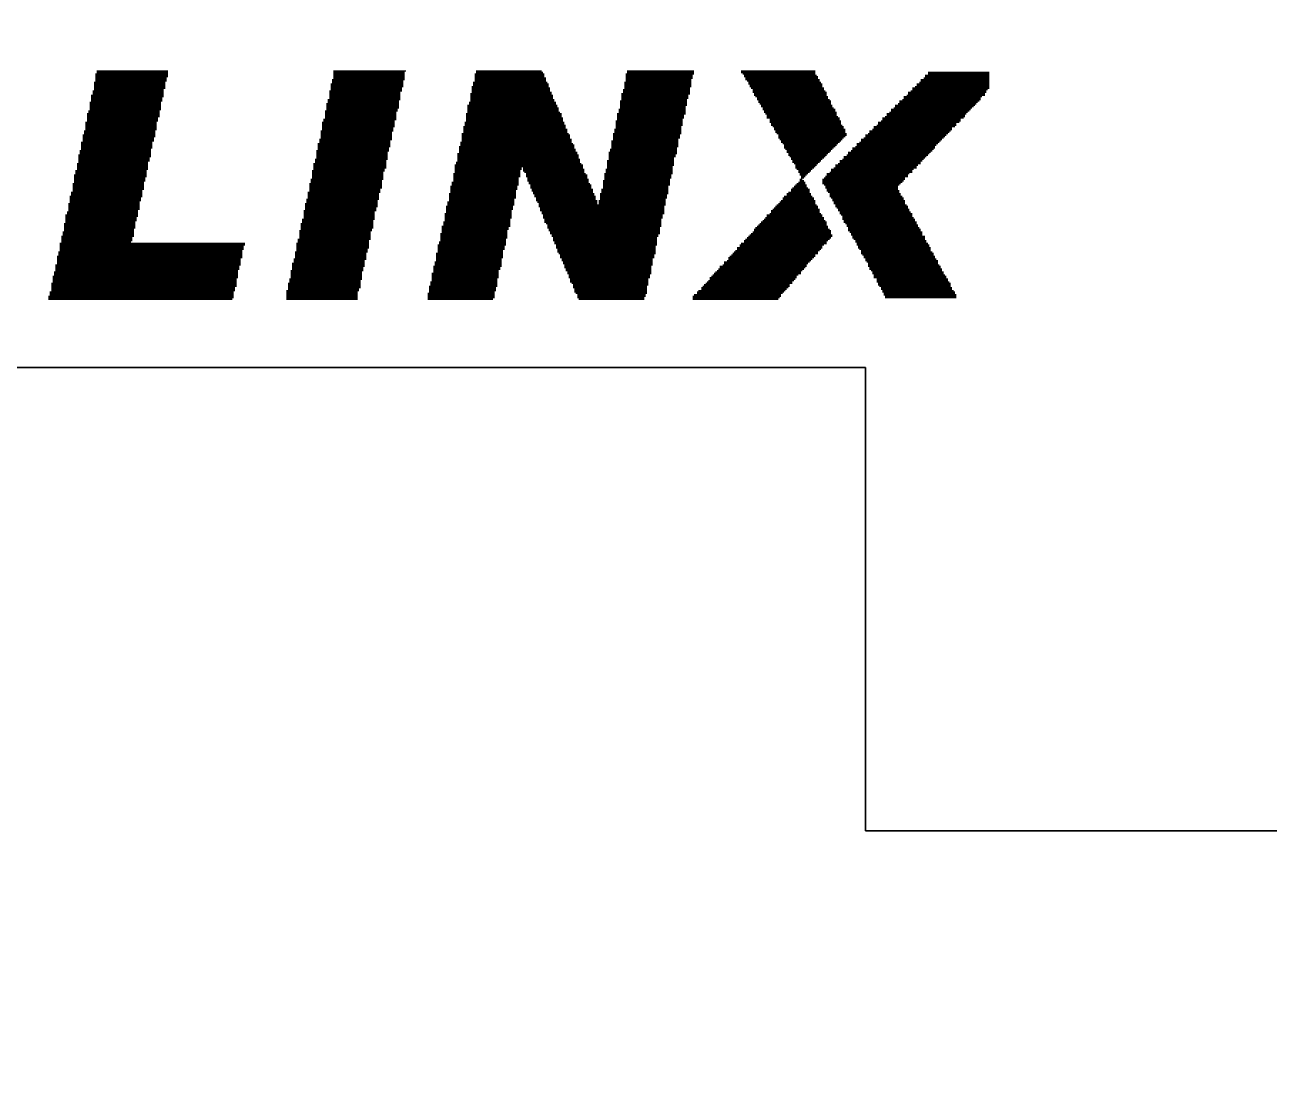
# Model space of a CAD drawing. Extents: x -92 to 136, y -31 to 80.
# Drawn here: x -73.4 to -51.23, y -31.33 to -12.47 of the extents above; entities that cross this region are included whole.
import ezdxf

# ---------------------------------------------------------------- set-up
doc = ezdxf.new("R2010")
doc.units = 0
doc.layers.add('BG_OUTLINE', color=254, linetype='CONTINUOUS')
doc.layers.add('BG_SILKSCREEN_TOP', color=85, linetype='CONTINUOUS')

msp = doc.modelspace()

# ---------------------------------------------------------------- linework, layer by layer
at = {"layer": 'BG_OUTLINE'}
msp.add_lwpolyline([(98.22688, 79.8195), (-91.76512, 79.8195), (-91.76512, 53.44922), (-89.74582, 53.44922), (-89.74582, -7.54888), (-91.76512, -7.54888), (-91.76512, -26.8351), (-76.76134, -26.8351), (-76.76134, -18.5801), (-58.42254, -18.5801), (-58.42254, -26.8351), (-50.42154, -26.8351), (-50.42154, -20.4089, -1.000227), (-46.76394, -20.4089), (-46.76394, -30.8229), (-46.25594, -31.3309), (-36.08324, -31.3309), (-35.57524, -30.8229), (-35.57524, -23.876, -1.000436), (-33.67024, -23.876), (-33.67024, -30.8229), (-33.16224, -31.3309), (37.0459, -31.3309)], format="xyb", dxfattribs=at)
for points in [[(-58.42254, -18.5801), (-76.76134, -18.5801)], [(-58.42254, -26.8351), (-58.42254, -18.5801)], [(-50.42154, -26.8351), (-58.42254, -26.8351)]]:
    msp.add_lwpolyline(points, dxfattribs=at)
at = {"layer": 'BG_SILKSCREEN_TOP', "const_width": 0.0254}
for points in [[(-72.12076, -13.2969), (-70.85076, -13.2969)], [(-67.90436, -13.2969), (-66.60896, -13.2969)], [(-65.36436, -13.2969), (-64.19596, -13.2969)], [(-62.67196, -13.2969), (-61.47816, -13.2969)], [(-60.63996, -13.2969), (-59.31916, -13.2969)], [(-72.17156, -13.5001), (-70.90156, -13.5001)], [(-72.17156, -13.5255), (-70.90156, -13.5255)], [(-72.14616, -13.3477), (-70.85076, -13.3477)], [(-72.14616, -13.3731), (-70.85076, -13.3731)], [(-72.14616, -13.3985), (-70.85076, -13.3985)], [(-72.14616, -13.4239), (-70.87616, -13.4239)], [(-72.14616, -13.4493), (-70.87616, -13.4493)], [(-72.14616, -13.4747), (-70.87616, -13.4747)], [(-72.12076, -13.3223), (-70.85076, -13.3223)], [(-67.95516, -13.5255), (-66.65976, -13.5255)], [(-67.92976, -13.4493), (-66.63436, -13.4493)], [(-67.92976, -13.4747), (-66.65976, -13.4747)], [(-67.92976, -13.5001), (-66.65976, -13.5001)], [(-67.90436, -13.3223), (-66.63436, -13.3223)], [(-67.90436, -13.3477), (-66.63436, -13.3477)], [(-67.90436, -13.3731), (-66.63436, -13.3731)], [(-67.90436, -13.3985), (-66.63436, -13.3985)], [(-67.90436, -13.4239), (-66.63436, -13.4239)], [(-65.41516, -13.5001), (-64.09436, -13.5001)], [(-65.41516, -13.5255), (-64.06896, -13.5255)], [(-65.38976, -13.3477), (-64.14516, -13.3477)], [(-65.38976, -13.3731), (-64.14516, -13.3731)], [(-65.38976, -13.3985), (-64.14516, -13.3985)], [(-65.38976, -13.4239), (-64.11976, -13.4239)], [(-65.38976, -13.4493), (-64.11976, -13.4493)], [(-65.38976, -13.4747), (-64.11976, -13.4747)], [(-65.36436, -13.3223), (-64.17056, -13.3223)], [(-62.72276, -13.5001), (-61.52896, -13.5001)], [(-62.72276, -13.5255), (-61.52896, -13.5255)], [(-62.69736, -13.3477), (-61.47816, -13.3477)], [(-62.69736, -13.3731), (-61.50356, -13.3731)], [(-62.69736, -13.3985), (-61.50356, -13.3985)], [(-62.69736, -13.4239), (-61.50356, -13.4239)], [(-62.69736, -13.4493), (-61.52896, -13.4493)], [(-62.69736, -13.4747), (-61.52896, -13.4747)], [(-62.67196, -13.3223), (-61.47816, -13.3223)], [(-60.63996, -13.3223), (-59.31916, -13.3223)], [(-60.61456, -13.3477), (-59.31916, -13.3477)], [(-60.58916, -13.3731), (-59.29376, -13.3731)], [(-60.58916, -13.3985), (-59.26836, -13.3985)], [(-60.56376, -13.4239), (-59.26836, -13.4239)], [(-60.56376, -13.4493), (-59.24296, -13.4493)], [(-60.53836, -13.4747), (-59.24296, -13.4747)], [(-60.51296, -13.5001), (-59.21756, -13.5001)], [(-60.51296, -13.5255), (-59.19216, -13.5255)], [(-57.51576, -13.5255), (-56.22036, -13.5255)], [(-57.46496, -13.5001), (-56.22036, -13.5001)], [(-57.43956, -13.4493), (-56.22036, -13.4493)], [(-57.43956, -13.4747), (-56.22036, -13.4747)], [(-57.38876, -13.4239), (-56.22036, -13.4239)], [(-57.36336, -13.3731), (-56.22036, -13.3731)], [(-57.36336, -13.3985), (-56.22036, -13.3985)], [(-57.31256, -13.3223), (-56.22036, -13.3223)], [(-57.31256, -13.3477), (-56.22036, -13.3477)], [(-72.22236, -13.7287), (-70.92696, -13.7287)], [(-72.22236, -13.7541), (-70.92696, -13.7541)], [(-72.19696, -13.6525), (-70.92696, -13.6525)], [(-72.19696, -13.6779), (-70.92696, -13.6779)], [(-72.19696, -13.7033), (-70.92696, -13.7033)], [(-72.17156, -13.5509), (-70.90156, -13.5509)], [(-72.17156, -13.5763), (-70.90156, -13.5763)], [(-72.17156, -13.6017), (-70.90156, -13.6017)], [(-72.17156, -13.6271), (-70.92696, -13.6271)], [(-67.98056, -13.6525), (-66.68516, -13.6525)], [(-67.98056, -13.6779), (-66.71056, -13.6779)], [(-67.98056, -13.7033), (-66.71056, -13.7033)], [(-67.98056, -13.7287), (-66.71056, -13.7287)], [(-67.98056, -13.7541), (-66.71056, -13.7541)], [(-67.95516, -13.5509), (-66.65976, -13.5509)], [(-67.95516, -13.5763), (-66.65976, -13.5763)], [(-67.95516, -13.6017), (-66.68516, -13.6017)], [(-67.95516, -13.6271), (-66.68516, -13.6271)], [(-65.46596, -13.7033), (-64.01816, -13.7033)], [(-65.46596, -13.7287), (-63.99276, -13.7287)], [(-65.46596, -13.7541), (-63.99276, -13.7541)], [(-65.44056, -13.5763), (-64.06896, -13.5763)], [(-65.44056, -13.6017), (-64.04356, -13.6017)], [(-65.44056, -13.6271), (-64.04356, -13.6271)], [(-65.44056, -13.6525), (-64.04356, -13.6525)], [(-65.44056, -13.6779), (-64.01816, -13.6779)], [(-65.41516, -13.5509), (-64.06896, -13.5509)], [(-62.77356, -13.7033), (-61.55436, -13.7033)], [(-62.77356, -13.7287), (-61.57976, -13.7287)], [(-62.77356, -13.7541), (-61.57976, -13.7541)], [(-62.74816, -13.6271), (-61.55436, -13.6271)], [(-62.74816, -13.6525), (-61.55436, -13.6525)], [(-62.74816, -13.6779), (-61.55436, -13.6779)], [(-62.72276, -13.5509), (-61.52896, -13.5509)], [(-62.72276, -13.5763), (-61.52896, -13.5763)], [(-62.72276, -13.6017), (-61.55436, -13.6017)], [(-60.48756, -13.5509), (-59.19216, -13.5509)], [(-60.48756, -13.5763), (-59.19216, -13.5763)], [(-60.46216, -13.6017), (-59.16676, -13.6017)], [(-60.43676, -13.6271), (-59.16676, -13.6271)], [(-60.43676, -13.6525), (-59.14136, -13.6525)], [(-60.43676, -13.6779), (-59.11596, -13.6779)], [(-60.41136, -13.7033), (-59.11596, -13.7033)], [(-60.41136, -13.7287), (-59.11596, -13.7287)], [(-60.38596, -13.7541), (-59.09056, -13.7541)], [(-57.74436, -13.7541), (-56.34736, -13.7541)], [(-57.69356, -13.7287), (-56.29656, -13.7287)], [(-57.66816, -13.6779), (-56.27116, -13.6779)], [(-57.66816, -13.7033), (-56.29656, -13.7033)], [(-57.61736, -13.6525), (-56.27116, -13.6525)], [(-57.59196, -13.6017), (-56.22036, -13.6017)], [(-57.59196, -13.6271), (-56.24576, -13.6271)], [(-57.54116, -13.5763), (-56.22036, -13.5763)], [(-57.51576, -13.5509), (-56.22036, -13.5509)], [(-72.24776, -13.8557), (-70.97776, -13.8557)], [(-72.24776, -13.8811), (-70.97776, -13.8811)], [(-72.24776, -13.9065), (-70.97776, -13.9065)], [(-72.24776, -13.9319), (-70.97776, -13.9319)], [(-72.24776, -13.9573), (-70.97776, -13.9573)], [(-72.22236, -13.7795), (-70.95236, -13.7795)], [(-72.22236, -13.8049), (-70.95236, -13.8049)], [(-72.22236, -13.8303), (-70.95236, -13.8303)], [(-68.03136, -13.8811), (-66.73596, -13.8811)], [(-68.03136, -13.9065), (-66.73596, -13.9065)], [(-68.03136, -13.9319), (-66.73596, -13.9319)], [(-68.03136, -13.9573), (-66.73596, -13.9573)], [(-68.00596, -13.8049), (-66.71056, -13.8049)], [(-68.00596, -13.8303), (-66.73596, -13.8303)], [(-68.00596, -13.8557), (-66.73596, -13.8557)], [(-67.98056, -13.7795), (-66.71056, -13.7795)], [(-65.51676, -13.9065), (-63.91656, -13.9065)], [(-65.51676, -13.9319), (-63.91656, -13.9319)], [(-65.51676, -13.9573), (-63.89116, -13.9573)], [(-65.49136, -13.8557), (-63.94196, -13.8557)], [(-65.49136, -13.8811), (-63.94196, -13.8811)], [(-65.46596, -13.7795), (-63.99276, -13.7795)], [(-65.46596, -13.8049), (-63.96736, -13.8049)], [(-65.46596, -13.8303), (-63.96736, -13.8303)], [(-62.79896, -13.8303), (-61.60516, -13.8303)], [(-62.79896, -13.8557), (-61.60516, -13.8557)], [(-62.79896, -13.8811), (-61.60516, -13.8811)], [(-62.79896, -13.9065), (-61.60516, -13.9065)], [(-62.79896, -13.9319), (-61.63056, -13.9319)], [(-62.79896, -13.9573), (-61.63056, -13.9573)], [(-62.77356, -13.7795), (-61.57976, -13.7795)], [(-62.77356, -13.8049), (-61.60516, -13.8049)], [(-60.36056, -13.7795), (-59.09056, -13.7795)], [(-60.36056, -13.8049), (-59.06516, -13.8049)], [(-60.33516, -13.8303), (-59.03976, -13.8303)], [(-60.33516, -13.8557), (-59.03976, -13.8557)], [(-60.30976, -13.8811), (-59.03976, -13.8811)], [(-60.28436, -13.9065), (-59.01436, -13.9065)], [(-60.28436, -13.9319), (-59.01436, -13.9319)], [(-60.25896, -13.9573), (-58.98896, -13.9573)], [(-57.92216, -13.9573), (-56.52516, -13.9573)], [(-57.89676, -13.9065), (-56.47436, -13.9065)], [(-57.89676, -13.9319), (-56.49976, -13.9319)], [(-57.84596, -13.8811), (-56.44896, -13.8811)], [(-57.82056, -13.8303), (-56.39816, -13.8303)], [(-57.82056, -13.8557), (-56.42356, -13.8557)], [(-57.76976, -13.8049), (-56.37276, -13.8049)], [(-57.74436, -13.7795), (-56.37276, -13.7795)], [(-72.29856, -14.0589), (-71.00316, -14.0589)], [(-72.29856, -14.0843), (-71.00316, -14.0843)], [(-72.29856, -14.1097), (-71.00316, -14.1097)], [(-72.29856, -14.1351), (-71.02856, -14.1351)], [(-72.29856, -14.1605), (-71.02856, -14.1605)], [(-72.29856, -14.1859), (-71.02856, -14.1859)], [(-72.27316, -14.0081), (-71.00316, -14.0081)], [(-72.27316, -14.0335), (-71.00316, -14.0335)], [(-72.24776, -13.9827), (-70.97776, -13.9827)], [(-68.08216, -14.1605), (-66.78676, -14.1605)], [(-68.08216, -14.1859), (-66.81216, -14.1859)], [(-68.05676, -14.0081), (-66.76136, -14.0081)], [(-68.05676, -14.0335), (-66.78676, -14.0335)], [(-68.05676, -14.0589), (-66.78676, -14.0589)], [(-68.05676, -14.0843), (-66.78676, -14.0843)], [(-68.05676, -14.1097), (-66.78676, -14.1097)], [(-68.05676, -14.1351), (-66.78676, -14.1351)], [(-68.03136, -13.9827), (-66.76136, -13.9827)], [(-65.54216, -14.0589), (-63.84036, -14.0589)], [(-65.54216, -14.0843), (-63.84036, -14.0843)], [(-65.54216, -14.1097), (-63.84036, -14.1097)], [(-65.54216, -14.1351), (-63.81496, -14.1351)], [(-65.54216, -14.1605), (-63.81496, -14.1605)], [(-65.54216, -14.1859), (-63.81496, -14.1859)], [(-65.51676, -13.9827), (-63.89116, -13.9827)], [(-65.51676, -14.0081), (-63.89116, -14.0081)], [(-65.51676, -14.0335), (-63.86576, -14.0335)], [(-62.87516, -14.1859), (-61.68136, -14.1859)], [(-62.84976, -14.0589), (-61.63056, -14.0589)], [(-62.84976, -14.0843), (-61.65596, -14.0843)], [(-62.84976, -14.1097), (-61.65596, -14.1097)], [(-62.84976, -14.1351), (-61.65596, -14.1351)], [(-62.84976, -14.1605), (-61.68136, -14.1605)], [(-62.82436, -13.9827), (-61.63056, -13.9827)], [(-62.82436, -14.0081), (-61.63056, -14.0081)], [(-62.82436, -14.0335), (-61.63056, -14.0335)], [(-60.25896, -13.9827), (-58.96356, -13.9827)], [(-60.23356, -14.0081), (-58.96356, -14.0081)], [(-60.23356, -14.0335), (-58.93816, -14.0335)], [(-60.20816, -14.0589), (-58.93816, -14.0589)], [(-60.18276, -14.0843), (-58.93816, -14.0843)], [(-60.18276, -14.1097), (-58.91276, -14.1097)], [(-60.18276, -14.1351), (-58.88736, -14.1351)], [(-60.13196, -14.1605), (-58.88736, -14.1605)], [(-60.13196, -14.1859), (-58.86196, -14.1859)], [(-58.15076, -14.1859), (-56.72836, -14.1859)], [(-58.12536, -14.1351), (-56.67756, -14.1351)], [(-58.12536, -14.1605), (-56.72836, -14.1605)], [(-58.07456, -14.1097), (-56.65216, -14.1097)], [(-58.04916, -14.0589), (-56.62676, -14.0589)], [(-58.04916, -14.0843), (-56.65216, -14.0843)], [(-57.99836, -14.0335), (-56.60136, -14.0335)], [(-57.97296, -13.9827), (-56.55056, -13.9827)], [(-57.97296, -14.0081), (-56.57596, -14.0081)], [(-72.34936, -14.3637), (-71.07936, -14.3637)], [(-72.34936, -14.3891), (-71.07936, -14.3891)], [(-72.34936, -14.4145), (-71.07936, -14.4145)], [(-72.32396, -14.2113), (-71.05396, -14.2113)], [(-72.32396, -14.2367), (-71.05396, -14.2367)], [(-72.32396, -14.2621), (-71.05396, -14.2621)], [(-72.32396, -14.2875), (-71.05396, -14.2875)], [(-72.32396, -14.3129), (-71.05396, -14.3129)], [(-72.32396, -14.3383), (-71.05396, -14.3383)], [(-68.13296, -14.3637), (-66.83756, -14.3637)], [(-68.13296, -14.3891), (-66.86296, -14.3891)], [(-68.13296, -14.4145), (-66.86296, -14.4145)], [(-68.10756, -14.2113), (-66.81216, -14.2113)], [(-68.10756, -14.2367), (-66.81216, -14.2367)], [(-68.10756, -14.2621), (-66.81216, -14.2621)], [(-68.10756, -14.2875), (-66.81216, -14.2875)], [(-68.10756, -14.3129), (-66.83756, -14.3129)], [(-68.10756, -14.3383), (-66.83756, -14.3383)], [(-65.61836, -14.4145), (-63.71336, -14.4145)], [(-65.59296, -14.2875), (-63.76416, -14.2875)], [(-65.59296, -14.3129), (-63.76416, -14.3129)], [(-65.59296, -14.3383), (-63.73876, -14.3383)], [(-65.59296, -14.3637), (-63.73876, -14.3637)], [(-65.59296, -14.3891), (-63.73876, -14.3891)], [(-65.56756, -14.2113), (-63.78956, -14.2113)], [(-65.56756, -14.2367), (-63.78956, -14.2367)], [(-65.56756, -14.2621), (-63.76416, -14.2621)], [(-62.92596, -14.4145), (-61.70676, -14.4145)], [(-62.90056, -14.3383), (-61.70676, -14.3383)], [(-62.90056, -14.3637), (-61.70676, -14.3637)], [(-62.90056, -14.3891), (-61.70676, -14.3891)], [(-62.87516, -14.2113), (-61.68136, -14.2113)], [(-62.87516, -14.2367), (-61.68136, -14.2367)], [(-62.87516, -14.2621), (-61.68136, -14.2621)], [(-62.87516, -14.2875), (-61.70676, -14.2875)], [(-62.87516, -14.3129), (-61.70676, -14.3129)], [(-60.13196, -14.2113), (-58.86196, -14.2113)], [(-60.10656, -14.2367), (-58.86196, -14.2367)], [(-60.10656, -14.2621), (-58.83656, -14.2621)], [(-60.08116, -14.2875), (-58.81116, -14.2875)], [(-60.05576, -14.3129), (-58.81116, -14.3129)], [(-60.05576, -14.3383), (-58.78576, -14.3383)], [(-60.03036, -14.3637), (-58.78576, -14.3637)], [(-60.03036, -14.3891), (-58.78576, -14.3891)], [(-60.00496, -14.4145), (-58.76036, -14.4145)], [(-58.37936, -14.4145), (-56.95696, -14.4145)], [(-58.35396, -14.3637), (-56.90616, -14.3637)], [(-58.35396, -14.3891), (-56.93156, -14.3891)], [(-58.30316, -14.3383), (-56.88076, -14.3383)], [(-58.27776, -14.2875), (-56.82996, -14.2875)], [(-58.27776, -14.3129), (-56.88076, -14.3129)], [(-58.22696, -14.2621), (-56.80456, -14.2621)], [(-58.20156, -14.2113), (-56.75376, -14.2113)], [(-58.20156, -14.2367), (-56.80456, -14.2367)], [(-72.40016, -14.5669), (-71.13016, -14.5669)], [(-72.40016, -14.5923), (-71.13016, -14.5923)], [(-72.40016, -14.6177), (-71.13016, -14.6177)], [(-72.40016, -14.6431), (-71.13016, -14.6431)], [(-72.37476, -14.4399), (-71.07936, -14.4399)], [(-72.37476, -14.4653), (-71.07936, -14.4653)], [(-72.37476, -14.4907), (-71.10476, -14.4907)], [(-72.37476, -14.5161), (-71.10476, -14.5161)], [(-72.37476, -14.5415), (-71.10476, -14.5415)], [(-68.18376, -14.5923), (-66.88836, -14.5923)], [(-68.18376, -14.6177), (-66.88836, -14.6177)], [(-68.18376, -14.6431), (-66.88836, -14.6431)], [(-68.15836, -14.5161), (-66.86296, -14.5161)], [(-68.15836, -14.5415), (-66.88836, -14.5415)], [(-68.15836, -14.5669), (-66.88836, -14.5669)], [(-68.13296, -14.4399), (-66.86296, -14.4399)], [(-68.13296, -14.4653), (-66.86296, -14.4653)], [(-68.13296, -14.4907), (-66.86296, -14.4907)], [(-65.66916, -14.6431), (-63.61176, -14.6431)], [(-65.64376, -14.5669), (-63.66256, -14.5669)], [(-65.64376, -14.5923), (-63.63716, -14.5923)], [(-65.64376, -14.6177), (-63.61176, -14.6177)], [(-65.61836, -14.4399), (-63.68796, -14.4399)], [(-65.61836, -14.4653), (-63.68796, -14.4653)], [(-65.61836, -14.4907), (-63.68796, -14.4907)], [(-65.61836, -14.5161), (-63.66256, -14.5161)], [(-65.61836, -14.5415), (-63.66256, -14.5415)], [(-62.95136, -14.5415), (-61.75756, -14.5415)], [(-62.95136, -14.5669), (-61.75756, -14.5669)], [(-62.95136, -14.5923), (-61.75756, -14.5923)], [(-62.95136, -14.6177), (-61.75756, -14.6177)], [(-62.95136, -14.6431), (-61.75756, -14.6431)], [(-62.92596, -14.4399), (-61.73216, -14.4399)], [(-62.92596, -14.4653), (-61.73216, -14.4653)], [(-62.92596, -14.4907), (-61.73216, -14.4907)], [(-62.92596, -14.5161), (-61.75756, -14.5161)], [(-59.97956, -14.4399), (-58.76036, -14.4399)], [(-59.97956, -14.4653), (-58.78576, -14.4653)], [(-59.97956, -14.4907), (-58.81116, -14.4907)], [(-59.95416, -14.5161), (-58.83656, -14.5161)], [(-59.92876, -14.5415), (-58.86196, -14.5415)], [(-59.92876, -14.5669), (-58.88736, -14.5669)], [(-59.90336, -14.5923), (-58.91276, -14.5923)], [(-59.87796, -14.6177), (-58.93816, -14.6177)], [(-59.87796, -14.6431), (-58.96356, -14.6431)], [(-58.60796, -14.6431), (-57.18556, -14.6431)], [(-58.58256, -14.5923), (-57.13476, -14.5923)], [(-58.58256, -14.6177), (-57.16016, -14.6177)], [(-58.53176, -14.5669), (-57.10936, -14.5669)], [(-58.50636, -14.5161), (-57.05856, -14.5161)], [(-58.50636, -14.5415), (-57.08396, -14.5415)], [(-58.45556, -14.4907), (-57.03316, -14.4907)], [(-58.43016, -14.4399), (-56.98236, -14.4399)], [(-58.43016, -14.4653), (-57.00776, -14.4653)], [(-72.45096, -14.7955), (-71.15556, -14.7955)], [(-72.45096, -14.8209), (-71.15556, -14.8209)], [(-72.45096, -14.8463), (-71.18096, -14.8463)], [(-72.42556, -14.7193), (-71.15556, -14.7193)], [(-72.42556, -14.7447), (-71.15556, -14.7447)], [(-72.42556, -14.7701), (-71.15556, -14.7701)], [(-72.40016, -14.6685), (-71.13016, -14.6685)], [(-72.40016, -14.6939), (-71.15556, -14.6939)], [(-68.20916, -14.7193), (-66.91376, -14.7193)], [(-68.20916, -14.7447), (-66.93916, -14.7447)], [(-68.20916, -14.7701), (-66.93916, -14.7701)], [(-68.20916, -14.7955), (-66.93916, -14.7955)], [(-68.20916, -14.8209), (-66.93916, -14.8209)], [(-68.20916, -14.8463), (-66.93916, -14.8463)], [(-68.18376, -14.6685), (-66.91376, -14.6685)], [(-68.18376, -14.6939), (-66.91376, -14.6939)], [(-65.69456, -14.7701), (-63.56096, -14.7701)], [(-65.69456, -14.7955), (-63.53556, -14.7955)], [(-65.69456, -14.8209), (-63.53556, -14.8209)], [(-65.69456, -14.8463), (-63.53556, -14.8463)], [(-65.66916, -14.6685), (-63.61176, -14.6685)], [(-65.66916, -14.6939), (-63.58636, -14.6939)], [(-65.66916, -14.7193), (-63.58636, -14.7193)], [(-65.66916, -14.7447), (-63.56096, -14.7447)], [(-63.00216, -14.7447), (-61.78296, -14.7447)], [(-63.00216, -14.7701), (-61.78296, -14.7701)], [(-63.00216, -14.7955), (-61.80836, -14.7955)], [(-63.00216, -14.8209), (-61.80836, -14.8209)], [(-63.00216, -14.8463), (-61.83376, -14.8463)], [(-62.97676, -14.6939), (-61.78296, -14.6939)], [(-62.97676, -14.7193), (-61.78296, -14.7193)], [(-62.95136, -14.6685), (-61.78296, -14.6685)], [(-59.87796, -14.6685), (-58.98896, -14.6685)], [(-59.85256, -14.6939), (-59.01436, -14.6939)], [(-59.82716, -14.7193), (-59.03976, -14.7193)], [(-59.82716, -14.7447), (-59.06516, -14.7447)], [(-59.80176, -14.7701), (-59.09056, -14.7701)], [(-59.80176, -14.7955), (-59.11596, -14.7955)], [(-59.77636, -14.8209), (-59.14136, -14.8209)], [(-59.75096, -14.8463), (-59.16676, -14.8463)], [(-58.81116, -14.8209), (-57.33796, -14.8209)], [(-58.81116, -14.8463), (-57.36336, -14.8463)], [(-58.76036, -14.7955), (-57.31256, -14.7955)], [(-58.73496, -14.7447), (-57.26176, -14.7447)], [(-58.73496, -14.7701), (-57.28716, -14.7701)], [(-58.68416, -14.7193), (-57.23636, -14.7193)], [(-58.65876, -14.6685), (-57.18556, -14.6685)], [(-58.65876, -14.6939), (-57.21096, -14.6939)], [(-72.50176, -15.0749), (-71.23176, -15.0749)], [(-72.47636, -14.9479), (-71.20636, -14.9479)], [(-72.47636, -14.9733), (-71.20636, -14.9733)], [(-72.47636, -14.9987), (-71.20636, -14.9987)], [(-72.47636, -15.0241), (-71.20636, -15.0241)], [(-72.47636, -15.0495), (-71.20636, -15.0495)], [(-72.45096, -14.8717), (-71.18096, -14.8717)], [(-72.45096, -14.8971), (-71.18096, -14.8971)], [(-72.45096, -14.9225), (-71.20636, -14.9225)], [(-68.28536, -15.0749), (-66.98996, -15.0749)], [(-68.25996, -14.9479), (-66.96456, -14.9479)], [(-68.25996, -14.9733), (-66.96456, -14.9733)], [(-68.25996, -14.9987), (-66.96456, -14.9987)], [(-68.25996, -15.0241), (-66.96456, -15.0241)], [(-68.25996, -15.0495), (-66.98996, -15.0495)], [(-68.23456, -14.8717), (-66.93916, -14.8717)], [(-68.23456, -14.8971), (-66.96456, -14.8971)], [(-68.23456, -14.9225), (-66.96456, -14.9225)], [(-65.74536, -14.9733), (-63.45936, -14.9733)], [(-65.74536, -14.9987), (-63.45936, -14.9987)], [(-65.74536, -15.0241), (-64.55156, -15.0241)], [(-65.74536, -15.0495), (-64.55156, -15.0495)], [(-65.74536, -15.0749), (-64.57696, -15.0749)], [(-65.71996, -14.9225), (-63.51016, -14.9225)], [(-65.71996, -14.9479), (-63.48476, -14.9479)], [(-65.69456, -14.8717), (-63.51016, -14.8717)], [(-65.69456, -14.8971), (-63.51016, -14.8971)], [(-64.52616, -15.0241), (-63.45936, -15.0241)], [(-64.52616, -15.0495), (-63.43396, -15.0495)], [(-64.52616, -15.0749), (-63.43396, -15.0749)], [(-63.05296, -15.0495), (-61.85916, -15.0495)], [(-63.05296, -15.0749), (-61.85916, -15.0749)], [(-63.02756, -14.8971), (-61.83376, -14.8971)], [(-63.02756, -14.9225), (-61.83376, -14.9225)], [(-63.02756, -14.9479), (-61.83376, -14.9479)], [(-63.02756, -14.9733), (-61.83376, -14.9733)], [(-63.02756, -14.9987), (-61.85916, -14.9987)], [(-63.02756, -15.0241), (-61.85916, -15.0241)], [(-63.00216, -14.8717), (-61.83376, -14.8717)], [(-59.75096, -14.8717), (-59.19216, -14.8717)], [(-59.72556, -14.8971), (-59.21756, -14.8971)], [(-59.72556, -14.9225), (-59.24296, -14.9225)], [(-59.70016, -14.9479), (-59.26836, -14.9479)], [(-59.67476, -14.9733), (-59.29376, -14.9733)], [(-59.67476, -14.9987), (-59.31916, -14.9987)], [(-59.67476, -15.0241), (-59.34456, -15.0241)], [(-59.64936, -15.0495), (-59.36996, -15.0495)], [(-59.62396, -15.0749), (-59.39536, -15.0749)], [(-59.03976, -15.0495), (-57.56656, -15.0495)], [(-59.03976, -15.0749), (-57.59196, -15.0749)], [(-58.98896, -15.0241), (-57.51576, -15.0241)], [(-58.96356, -14.9733), (-57.49036, -14.9733)], [(-58.96356, -14.9987), (-57.51576, -14.9987)], [(-58.91276, -14.9479), (-57.43956, -14.9479)], [(-58.88736, -14.8971), (-57.41416, -14.8971)], [(-58.88736, -14.9225), (-57.43956, -14.9225)], [(-58.83656, -14.8717), (-57.38876, -14.8717)], [(-72.55256, -15.3035), (-71.28256, -15.3035)], [(-72.52716, -15.1511), (-71.23176, -15.1511)], [(-72.52716, -15.1765), (-71.23176, -15.1765)], [(-72.52716, -15.2019), (-71.25716, -15.2019)], [(-72.52716, -15.2273), (-71.25716, -15.2273)], [(-72.52716, -15.2527), (-71.25716, -15.2527)], [(-72.52716, -15.2781), (-71.28256, -15.2781)], [(-72.50176, -15.1003), (-71.23176, -15.1003)], [(-72.50176, -15.1257), (-71.23176, -15.1257)], [(-68.33616, -15.3035), (-67.04076, -15.3035)], [(-68.31076, -15.2273), (-67.01536, -15.2273)], [(-68.31076, -15.2527), (-67.04076, -15.2527)], [(-68.31076, -15.2781), (-67.04076, -15.2781)], [(-68.28536, -15.1003), (-67.01536, -15.1003)], [(-68.28536, -15.1257), (-67.01536, -15.1257)], [(-68.28536, -15.1511), (-67.01536, -15.1511)], [(-68.28536, -15.1765), (-67.01536, -15.1765)], [(-68.28536, -15.2019), (-67.01536, -15.2019)], [(-65.79616, -15.2781), (-64.60236, -15.2781)], [(-65.79616, -15.3035), (-64.60236, -15.3035)], [(-65.77076, -15.1257), (-64.57696, -15.1257)], [(-65.77076, -15.1511), (-64.57696, -15.1511)], [(-65.77076, -15.1765), (-64.57696, -15.1765)], [(-65.77076, -15.2019), (-64.60236, -15.2019)], [(-65.77076, -15.2273), (-64.60236, -15.2273)], [(-65.77076, -15.2527), (-64.60236, -15.2527)], [(-65.74536, -15.1003), (-64.57696, -15.1003)], [(-64.50076, -15.1003), (-63.43396, -15.1003)], [(-64.47536, -15.1257), (-63.40856, -15.1257)], [(-64.47536, -15.1511), (-63.38316, -15.1511)], [(-64.47536, -15.1765), (-63.38316, -15.1765)], [(-64.44996, -15.2019), (-63.38316, -15.2019)], [(-64.44996, -15.2273), (-63.35776, -15.2273)], [(-64.44996, -15.2527), (-63.35776, -15.2527)], [(-64.42456, -15.2781), (-63.35776, -15.2781)], [(-64.42456, -15.3035), (-63.33236, -15.3035)], [(-63.10376, -15.2527), (-61.90996, -15.2527)], [(-63.10376, -15.2781), (-61.90996, -15.2781)], [(-63.10376, -15.3035), (-61.90996, -15.3035)], [(-63.07836, -15.1257), (-61.85916, -15.1257)], [(-63.07836, -15.1511), (-61.88456, -15.1511)], [(-63.07836, -15.1765), (-61.88456, -15.1765)], [(-63.07836, -15.2019), (-61.88456, -15.2019)], [(-63.07836, -15.2273), (-61.90996, -15.2273)], [(-63.05296, -15.1003), (-61.85916, -15.1003)], [(-59.64936, -15.3035), (-59.49696, -15.3035)], [(-59.62396, -15.1003), (-59.42076, -15.1003)], [(-59.62396, -15.2781), (-59.49696, -15.2781)], [(-59.59856, -15.1257), (-59.44616, -15.1257)], [(-59.59856, -15.1511), (-59.47156, -15.1511)], [(-59.59856, -15.2273), (-59.54776, -15.2273)], [(-59.59856, -15.2527), (-59.52236, -15.2527)], [(-59.57316, -15.1765), (-59.49696, -15.1765)], [(-59.57316, -15.2019), (-59.52236, -15.2019)], [(-59.19216, -15.2273), (-57.71896, -15.2273)], [(-59.19216, -15.2527), (-57.74436, -15.2527)], [(-59.19216, -15.2781), (-57.76976, -15.2781)], [(-59.19216, -15.3035), (-57.79516, -15.3035)], [(-59.16676, -15.2019), (-57.71896, -15.2019)], [(-59.14136, -15.1765), (-57.66816, -15.1765)], [(-59.11596, -15.1257), (-57.64276, -15.1257)], [(-59.11596, -15.1511), (-57.66816, -15.1511)], [(-59.06516, -15.1003), (-57.59196, -15.1003)], [(-72.57796, -15.4559), (-71.30796, -15.4559)], [(-72.57796, -15.4813), (-71.30796, -15.4813)], [(-72.57796, -15.5067), (-71.30796, -15.5067)], [(-72.55256, -15.3289), (-71.28256, -15.3289)], [(-72.55256, -15.3543), (-71.28256, -15.3543)], [(-72.55256, -15.3797), (-71.28256, -15.3797)], [(-72.55256, -15.4051), (-71.28256, -15.4051)], [(-72.55256, -15.4305), (-71.30796, -15.4305)], [(-68.36156, -15.4559), (-67.06616, -15.4559)], [(-68.36156, -15.4813), (-67.09156, -15.4813)], [(-68.36156, -15.5067), (-67.09156, -15.5067)], [(-68.33616, -15.3289), (-67.04076, -15.3289)], [(-68.33616, -15.3543), (-67.04076, -15.3543)], [(-68.33616, -15.3797), (-67.04076, -15.3797)], [(-68.33616, -15.4051), (-67.06616, -15.4051)], [(-68.33616, -15.4305), (-67.06616, -15.4305)], [(-65.84696, -15.4813), (-64.65316, -15.4813)], [(-65.84696, -15.5067), (-64.65316, -15.5067)], [(-65.82156, -15.3543), (-64.62776, -15.3543)], [(-65.82156, -15.3797), (-64.62776, -15.3797)], [(-65.82156, -15.4051), (-64.62776, -15.4051)], [(-65.82156, -15.4305), (-64.65316, -15.4305)], [(-65.82156, -15.4559), (-64.65316, -15.4559)], [(-65.79616, -15.3289), (-64.60236, -15.3289)], [(-64.39916, -15.3289), (-63.30696, -15.3289)], [(-64.39916, -15.3543), (-63.30696, -15.3543)], [(-64.39916, -15.3797), (-63.30696, -15.3797)], [(-64.37376, -15.4051), (-63.28156, -15.4051)], [(-64.37376, -15.4305), (-63.28156, -15.4305)], [(-64.34836, -15.4559), (-63.28156, -15.4559)], [(-64.34836, -15.4813), (-63.25616, -15.4813)], [(-64.32296, -15.5067), (-63.25616, -15.5067)], [(-63.15456, -15.4813), (-61.93536, -15.4813)], [(-63.15456, -15.5067), (-61.96076, -15.5067)], [(-63.12916, -15.4051), (-61.93536, -15.4051)], [(-63.12916, -15.4305), (-61.93536, -15.4305)], [(-63.12916, -15.4559), (-61.93536, -15.4559)], [(-63.10376, -15.3289), (-61.90996, -15.3289)], [(-63.10376, -15.3543), (-61.93536, -15.3543)], [(-63.10376, -15.3797), (-61.93536, -15.3797)], [(-59.82716, -15.4813), (-59.39536, -15.4813)], [(-59.82716, -15.5067), (-59.39536, -15.5067)], [(-59.80176, -15.4559), (-59.42076, -15.4559)], [(-59.75096, -15.4051), (-59.42076, -15.4051)], [(-59.75096, -15.4305), (-59.42076, -15.4305)], [(-59.72556, -15.3797), (-59.44616, -15.3797)], [(-59.70016, -15.3543), (-59.47156, -15.3543)], [(-59.67476, -15.3289), (-59.47156, -15.3289)], [(-59.16676, -15.3289), (-57.82056, -15.3289)], [(-59.14136, -15.3543), (-57.84596, -15.3543)], [(-59.14136, -15.3797), (-57.84596, -15.3797)], [(-59.11596, -15.4051), (-57.84596, -15.4051)], [(-59.11596, -15.4305), (-57.82056, -15.4305)], [(-59.09056, -15.4559), (-57.82056, -15.4559)], [(-59.06516, -15.4813), (-57.79516, -15.4813)], [(-59.06516, -15.5067), (-57.79516, -15.5067)], [(-72.62876, -15.6591), (-71.35876, -15.6591)], [(-72.62876, -15.6845), (-71.35876, -15.6845)], [(-72.62876, -15.7099), (-71.35876, -15.7099)], [(-72.62876, -15.7353), (-71.35876, -15.7353)], [(-72.60336, -15.5321), (-71.30796, -15.5321)], [(-72.60336, -15.5575), (-71.33336, -15.5575)], [(-72.60336, -15.5829), (-71.33336, -15.5829)], [(-72.60336, -15.6083), (-71.33336, -15.6083)], [(-72.60336, -15.6337), (-71.35876, -15.6337)], [(-68.41236, -15.6591), (-67.11696, -15.6591)], [(-68.41236, -15.6845), (-67.11696, -15.6845)], [(-68.41236, -15.7099), (-67.11696, -15.7099)], [(-68.41236, -15.7353), (-67.14236, -15.7353)], [(-68.38696, -15.5829), (-67.09156, -15.5829)], [(-68.38696, -15.6083), (-67.11696, -15.6083)], [(-68.38696, -15.6337), (-67.11696, -15.6337)], [(-68.36156, -15.5321), (-67.09156, -15.5321)], [(-68.36156, -15.5575), (-67.09156, -15.5575)], [(-65.89776, -15.7099), (-64.70396, -15.7099)], [(-65.89776, -15.7353), (-64.70396, -15.7353)], [(-65.87236, -15.6337), (-64.67856, -15.6337)], [(-65.87236, -15.6591), (-64.67856, -15.6591)], [(-65.87236, -15.6845), (-64.67856, -15.6845)], [(-65.84696, -15.5321), (-64.65316, -15.5321)], [(-65.84696, -15.5575), (-64.65316, -15.5575)], [(-65.84696, -15.5829), (-64.67856, -15.5829)], [(-65.84696, -15.6083), (-64.67856, -15.6083)], [(-64.32296, -15.5321), (-63.23076, -15.5321)], [(-64.29756, -15.5575), (-63.23076, -15.5575)], [(-64.29756, -15.5829), (-63.23076, -15.5829)], [(-64.29756, -15.6083), (-63.20536, -15.6083)], [(-64.27216, -15.6337), (-63.20536, -15.6337)], [(-64.24676, -15.6591), (-63.20536, -15.6591)], [(-64.24676, -15.6845), (-61.98616, -15.6845)], [(-64.24676, -15.7099), (-62.01156, -15.7099)], [(-64.22136, -15.7353), (-62.01156, -15.7353)], [(-63.17996, -15.6083), (-61.98616, -15.6083)], [(-63.17996, -15.6337), (-61.98616, -15.6337)], [(-63.17996, -15.6591), (-61.98616, -15.6591)], [(-63.15456, -15.5321), (-61.96076, -15.5321)], [(-63.15456, -15.5575), (-61.96076, -15.5575)], [(-63.15456, -15.5829), (-61.98616, -15.5829)], [(-60.05576, -15.7353), (-59.26836, -15.7353)], [(-60.03036, -15.7099), (-59.26836, -15.7099)], [(-60.00496, -15.6845), (-59.29376, -15.6845)], [(-59.97956, -15.6591), (-59.31916, -15.6591)], [(-59.95416, -15.6337), (-59.31916, -15.6337)], [(-59.92876, -15.6083), (-59.31916, -15.6083)], [(-59.90336, -15.5575), (-59.34456, -15.5575)], [(-59.90336, -15.5829), (-59.34456, -15.5829)], [(-59.87796, -15.5321), (-59.36996, -15.5321)], [(-59.06516, -15.5321), (-57.76976, -15.5321)], [(-59.03976, -15.5575), (-57.74436, -15.5575)], [(-59.01436, -15.5829), (-57.74436, -15.5829)], [(-59.01436, -15.6083), (-57.71896, -15.6083)], [(-58.98896, -15.6337), (-57.71896, -15.6337)], [(-58.98896, -15.6591), (-57.71896, -15.6591)], [(-58.96356, -15.6845), (-57.69356, -15.6845)], [(-58.96356, -15.7099), (-57.66816, -15.7099)], [(-58.93816, -15.7353), (-57.66816, -15.7353)], [(-72.67956, -15.8623), (-71.38416, -15.8623)], [(-72.67956, -15.8877), (-71.38416, -15.8877)], [(-72.67956, -15.9131), (-71.40956, -15.9131)], [(-72.67956, -15.9385), (-71.40956, -15.9385)], [(-72.67956, -15.9639), (-71.40956, -15.9639)], [(-72.65416, -15.8115), (-71.38416, -15.8115)], [(-72.65416, -15.8369), (-71.38416, -15.8369)], [(-72.62876, -15.7607), (-71.35876, -15.7607)], [(-72.62876, -15.7861), (-71.38416, -15.7861)], [(-68.46316, -15.9385), (-67.16776, -15.9385)], [(-68.46316, -15.9639), (-67.19316, -15.9639)], [(-68.43776, -15.7861), (-67.14236, -15.7861)], [(-68.43776, -15.8115), (-67.16776, -15.8115)], [(-68.43776, -15.8369), (-67.16776, -15.8369)], [(-68.43776, -15.8623), (-67.16776, -15.8623)], [(-68.43776, -15.8877), (-67.16776, -15.8877)], [(-68.43776, -15.9131), (-67.16776, -15.9131)], [(-68.41236, -15.7607), (-67.14236, -15.7607)], [(-65.92316, -15.8369), (-64.72936, -15.8369)], [(-65.92316, -15.8623), (-64.72936, -15.8623)], [(-65.92316, -15.8877), (-64.72936, -15.8877)], [(-65.92316, -15.9131), (-64.72936, -15.9131)], [(-65.92316, -15.9385), (-64.75476, -15.9385)], [(-65.92316, -15.9639), (-64.75476, -15.9639)], [(-65.89776, -15.7607), (-64.70396, -15.7607)], [(-65.89776, -15.7861), (-64.72936, -15.7861)], [(-65.89776, -15.8115), (-64.72936, -15.8115)], [(-64.22136, -15.7607), (-62.01156, -15.7607)], [(-64.22136, -15.7861), (-62.01156, -15.7861)], [(-64.19596, -15.8115), (-62.01156, -15.8115)], [(-64.19596, -15.8369), (-62.01156, -15.8369)], [(-64.17056, -15.8623), (-62.03696, -15.8623)], [(-64.17056, -15.8877), (-62.03696, -15.8877)], [(-64.17056, -15.9131), (-62.03696, -15.9131)], [(-64.14516, -15.9385), (-62.06236, -15.9385)], [(-64.14516, -15.9639), (-62.06236, -15.9639)], [(-60.25896, -15.9639), (-59.14136, -15.9639)], [(-60.23356, -15.9385), (-59.16676, -15.9385)], [(-60.20816, -15.9131), (-59.16676, -15.9131)], [(-60.18276, -15.8623), (-59.19216, -15.8623)], [(-60.18276, -15.8877), (-59.19216, -15.8877)], [(-60.13196, -15.8369), (-59.21756, -15.8369)], [(-60.10656, -15.7861), (-59.24296, -15.7861)], [(-60.10656, -15.8115), (-59.24296, -15.8115)], [(-60.08116, -15.7607), (-59.24296, -15.7607)], [(-58.91276, -15.7607), (-57.64276, -15.7607)], [(-58.91276, -15.7861), (-57.64276, -15.7861)], [(-58.88736, -15.8115), (-57.61736, -15.8115)], [(-58.88736, -15.8369), (-57.59196, -15.8369)], [(-58.86196, -15.8623), (-57.59196, -15.8623)], [(-58.83656, -15.8877), (-57.59196, -15.8877)], [(-58.83656, -15.9131), (-57.56656, -15.9131)], [(-58.83656, -15.9385), (-57.54116, -15.9385)], [(-58.81116, -15.9639), (-57.54116, -15.9639)], [(-72.73036, -16.1671), (-71.46036, -16.1671)], [(-72.73036, -16.1925), (-71.46036, -16.1925)], [(-72.70496, -16.0147), (-71.43496, -16.0147)], [(-72.70496, -16.0401), (-71.43496, -16.0401)], [(-72.70496, -16.0655), (-71.43496, -16.0655)], [(-72.70496, -16.0909), (-71.43496, -16.0909)], [(-72.70496, -16.1163), (-71.46036, -16.1163)], [(-72.70496, -16.1417), (-71.46036, -16.1417)], [(-72.67956, -15.9893), (-71.43496, -15.9893)], [(-68.51396, -16.1417), (-67.21856, -16.1417)], [(-68.51396, -16.1671), (-67.24396, -16.1671)], [(-68.51396, -16.1925), (-67.24396, -16.1925)], [(-68.48856, -16.0147), (-67.19316, -16.0147)], [(-68.48856, -16.0401), (-67.19316, -16.0401)], [(-68.48856, -16.0655), (-67.19316, -16.0655)], [(-68.48856, -16.0909), (-67.19316, -16.0909)], [(-68.48856, -16.1163), (-67.21856, -16.1163)], [(-68.46316, -15.9893), (-67.19316, -15.9893)], [(-65.99936, -16.1925), (-64.80556, -16.1925)], [(-65.97396, -16.0655), (-64.75476, -16.0655)], [(-65.97396, -16.0909), (-64.78016, -16.0909)], [(-65.97396, -16.1163), (-64.78016, -16.1163)], [(-65.97396, -16.1417), (-64.80556, -16.1417)], [(-65.97396, -16.1671), (-64.80556, -16.1671)], [(-65.94856, -15.9893), (-64.75476, -15.9893)], [(-65.94856, -16.0147), (-64.75476, -16.0147)], [(-65.94856, -16.0401), (-64.75476, -16.0401)], [(-64.14516, -15.9893), (-62.06236, -15.9893)], [(-64.11976, -16.0147), (-62.06236, -16.0147)], [(-64.09436, -16.0401), (-62.06236, -16.0401)], [(-64.09436, -16.0655), (-62.06236, -16.0655)], [(-64.09436, -16.0909), (-62.08776, -16.0909)], [(-64.06896, -16.1163), (-62.08776, -16.1163)], [(-64.06896, -16.1417), (-62.08776, -16.1417)], [(-64.04356, -16.1671), (-62.08776, -16.1671)], [(-64.04356, -16.1925), (-62.08776, -16.1925)], [(-60.46216, -16.1925), (-59.03976, -16.1925)], [(-60.43676, -16.1671), (-59.03976, -16.1671)], [(-60.41136, -16.1163), (-59.06516, -16.1163)], [(-60.41136, -16.1417), (-59.03976, -16.1417)], [(-60.38596, -16.0909), (-59.09056, -16.0909)], [(-60.36056, -16.0655), (-59.09056, -16.0655)], [(-60.33516, -16.0401), (-59.11596, -16.0401)], [(-60.30976, -16.0147), (-59.11596, -16.0147)], [(-60.28436, -15.9893), (-59.11596, -15.9893)], [(-58.81116, -15.9893), (-57.51576, -15.9893)], [(-58.78576, -16.0147), (-57.51576, -16.0147)], [(-58.76036, -16.0401), (-57.49036, -16.0401)], [(-58.76036, -16.0655), (-57.49036, -16.0655)], [(-58.73496, -16.0909), (-57.46496, -16.0909)], [(-58.73496, -16.1163), (-57.43956, -16.1163)], [(-58.73496, -16.1417), (-57.43956, -16.1417)], [(-58.70956, -16.1671), (-57.41416, -16.1671)], [(-58.68416, -16.1925), (-57.41416, -16.1925)], [(-72.78116, -16.3703), (-69.47916, -16.3703)], [(-72.78116, -16.3957), (-69.47916, -16.3957)], [(-72.75576, -16.2433), (-71.46036, -16.2433)], [(-72.75576, -16.2687), (-71.48576, -16.2687)], [(-72.75576, -16.2941), (-71.48576, -16.2941)], [(-72.75576, -16.3195), (-71.48576, -16.3195)], [(-72.75576, -16.3449), (-71.51116, -16.3449)], [(-72.73036, -16.2179), (-71.46036, -16.2179)], [(-68.56476, -16.3703), (-67.26936, -16.3703)], [(-68.56476, -16.3957), (-67.26936, -16.3957)], [(-68.53936, -16.2941), (-67.24396, -16.2941)], [(-68.53936, -16.3195), (-67.26936, -16.3195)], [(-68.53936, -16.3449), (-67.26936, -16.3449)], [(-68.51396, -16.2179), (-67.24396, -16.2179)], [(-68.51396, -16.2433), (-67.24396, -16.2433)], [(-68.51396, -16.2687), (-67.24396, -16.2687)], [(-66.05016, -16.3957), (-64.83096, -16.3957)], [(-66.02476, -16.3449), (-64.83096, -16.3449)], [(-66.02476, -16.3703), (-64.83096, -16.3703)], [(-65.99936, -16.2179), (-64.80556, -16.2179)], [(-65.99936, -16.2433), (-64.80556, -16.2433)], [(-65.99936, -16.2687), (-64.80556, -16.2687)], [(-65.99936, -16.2941), (-64.83096, -16.2941)], [(-65.99936, -16.3195), (-64.83096, -16.3195)], [(-64.01816, -16.2179), (-62.11316, -16.2179)], [(-64.01816, -16.2433), (-62.11316, -16.2433)], [(-63.99276, -16.2687), (-62.13856, -16.2687)], [(-63.99276, -16.2941), (-62.13856, -16.2941)], [(-63.99276, -16.3195), (-62.13856, -16.3195)], [(-63.96736, -16.3449), (-62.13856, -16.3449)], [(-63.96736, -16.3703), (-62.13856, -16.3703)], [(-63.94196, -16.3957), (-62.13856, -16.3957)], [(-60.66536, -16.3957), (-59.16676, -16.3957)], [(-60.63996, -16.3703), (-59.11596, -16.3703)], [(-60.58916, -16.3195), (-59.09056, -16.3195)], [(-60.58916, -16.3449), (-59.11596, -16.3449)], [(-60.56376, -16.2941), (-59.06516, -16.2941)], [(-60.53836, -16.2687), (-59.03976, -16.2687)], [(-60.51296, -16.2433), (-59.01436, -16.2433)], [(-60.48756, -16.2179), (-59.01436, -16.2179)], [(-58.68416, -16.2179), (-57.41416, -16.2179)], [(-58.65876, -16.2433), (-57.36336, -16.2433)], [(-58.65876, -16.2687), (-57.36336, -16.2687)], [(-58.63336, -16.2941), (-57.36336, -16.2941)], [(-58.60796, -16.3195), (-57.33796, -16.3195)], [(-58.60796, -16.3449), (-57.33796, -16.3449)], [(-58.58256, -16.3703), (-57.31256, -16.3703)], [(-58.58256, -16.3957), (-57.28716, -16.3957)], [(-72.83196, -16.5989), (-69.52996, -16.5989)], [(-72.83196, -16.6243), (-69.52996, -16.6243)], [(-72.80656, -16.5227), (-69.52996, -16.5227)], [(-72.80656, -16.5481), (-69.52996, -16.5481)], [(-72.80656, -16.5735), (-69.52996, -16.5735)], [(-72.78116, -16.4211), (-69.50456, -16.4211)], [(-72.78116, -16.4465), (-69.50456, -16.4465)], [(-72.78116, -16.4719), (-69.50456, -16.4719)], [(-72.78116, -16.4973), (-69.52996, -16.4973)], [(-68.59016, -16.5227), (-67.29476, -16.5227)], [(-68.59016, -16.5481), (-67.32016, -16.5481)], [(-68.59016, -16.5735), (-67.32016, -16.5735)], [(-68.59016, -16.5989), (-67.32016, -16.5989)], [(-68.59016, -16.6243), (-67.32016, -16.6243)], [(-68.56476, -16.4211), (-67.26936, -16.4211)], [(-68.56476, -16.4465), (-67.26936, -16.4465)], [(-68.56476, -16.4719), (-67.29476, -16.4719)], [(-68.56476, -16.4973), (-67.29476, -16.4973)], [(-66.07556, -16.5481), (-64.88176, -16.5481)], [(-66.07556, -16.5735), (-64.88176, -16.5735)], [(-66.07556, -16.5989), (-64.88176, -16.5989)], [(-66.07556, -16.6243), (-64.88176, -16.6243)], [(-66.05016, -16.4211), (-64.85636, -16.4211)], [(-66.05016, -16.4465), (-64.85636, -16.4465)], [(-66.05016, -16.4719), (-64.85636, -16.4719)], [(-66.05016, -16.4973), (-64.88176, -16.4973)], [(-66.05016, -16.5227), (-64.88176, -16.5227)], [(-63.94196, -16.4211), (-62.16396, -16.4211)], [(-63.94196, -16.4465), (-62.16396, -16.4465)], [(-63.91656, -16.4719), (-62.16396, -16.4719)], [(-63.91656, -16.4973), (-62.16396, -16.4973)], [(-63.91656, -16.5227), (-62.16396, -16.5227)], [(-63.89116, -16.5481), (-62.16396, -16.5481)], [(-63.86576, -16.5735), (-62.18936, -16.5735)], [(-63.86576, -16.5989), (-62.18936, -16.5989)], [(-63.86576, -16.6243), (-62.18936, -16.6243)], [(-60.86856, -16.6243), (-59.34456, -16.6243)], [(-60.84316, -16.5989), (-59.31916, -16.5989)], [(-60.81776, -16.5735), (-59.31916, -16.5735)], [(-60.79236, -16.5481), (-59.26836, -16.5481)], [(-60.76696, -16.5227), (-59.26836, -16.5227)], [(-60.74156, -16.4973), (-59.24296, -16.4973)], [(-60.71616, -16.4465), (-59.19216, -16.4465)], [(-60.71616, -16.4719), (-59.21756, -16.4719)], [(-60.66536, -16.4211), (-59.19216, -16.4211)], [(-58.55716, -16.4211), (-57.28716, -16.4211)], [(-58.55716, -16.4465), (-57.26176, -16.4465)], [(-58.53176, -16.4719), (-57.26176, -16.4719)], [(-58.50636, -16.4973), (-57.26176, -16.4973)], [(-58.50636, -16.5227), (-57.23636, -16.5227)], [(-58.50636, -16.5481), (-57.21096, -16.5481)], [(-58.48096, -16.5735), (-57.21096, -16.5735)], [(-58.45556, -16.5989), (-57.18556, -16.5989)], [(-58.45556, -16.6243), (-57.18556, -16.6243)], [(-72.85736, -16.7513), (-69.55536, -16.7513)], [(-72.85736, -16.7767), (-69.58076, -16.7767)], [(-72.85736, -16.8021), (-69.58076, -16.8021)], [(-72.85736, -16.8275), (-69.58076, -16.8275)], [(-72.85736, -16.8529), (-69.60616, -16.8529)], [(-72.83196, -16.6497), (-69.55536, -16.6497)], [(-72.83196, -16.6751), (-69.55536, -16.6751)], [(-72.83196, -16.7005), (-69.55536, -16.7005)], [(-72.83196, -16.7259), (-69.55536, -16.7259)], [(-68.66636, -16.8529), (-67.37096, -16.8529)], [(-68.64096, -16.7259), (-67.34556, -16.7259)], [(-68.64096, -16.7513), (-67.34556, -16.7513)], [(-68.64096, -16.7767), (-67.34556, -16.7767)], [(-68.64096, -16.8021), (-67.37096, -16.8021)], [(-68.64096, -16.8275), (-67.37096, -16.8275)], [(-68.61556, -16.6497), (-67.32016, -16.6497)], [(-68.61556, -16.6751), (-67.34556, -16.6751)], [(-68.61556, -16.7005), (-67.34556, -16.7005)], [(-66.12636, -16.7767), (-64.90716, -16.7767)], [(-66.12636, -16.8021), (-64.93256, -16.8021)], [(-66.12636, -16.8275), (-64.93256, -16.8275)], [(-66.12636, -16.8529), (-64.95796, -16.8529)], [(-66.10096, -16.7005), (-64.90716, -16.7005)], [(-66.10096, -16.7259), (-64.90716, -16.7259)], [(-66.10096, -16.7513), (-64.90716, -16.7513)], [(-66.07556, -16.6497), (-64.90716, -16.6497)], [(-66.07556, -16.6751), (-64.90716, -16.6751)], [(-63.84036, -16.6497), (-62.21476, -16.6497)], [(-63.84036, -16.6751), (-62.21476, -16.6751)], [(-63.81496, -16.7005), (-62.21476, -16.7005)], [(-63.81496, -16.7259), (-62.21476, -16.7259)], [(-63.78956, -16.7513), (-62.21476, -16.7513)], [(-63.78956, -16.7767), (-62.24016, -16.7767)], [(-63.78956, -16.8021), (-62.24016, -16.8021)], [(-63.76416, -16.8275), (-62.24016, -16.8275)], [(-63.76416, -16.8529), (-62.24016, -16.8529)], [(-61.07176, -16.8529), (-59.54776, -16.8529)], [(-61.04636, -16.8275), (-59.52236, -16.8275)], [(-61.02096, -16.7767), (-59.47156, -16.7767)], [(-61.02096, -16.8021), (-59.49696, -16.8021)], [(-60.97016, -16.7513), (-59.47156, -16.7513)], [(-60.94476, -16.7005), (-59.42076, -16.7005)], [(-60.94476, -16.7259), (-59.44616, -16.7259)], [(-60.89396, -16.6751), (-59.39536, -16.6751)], [(-60.86856, -16.6497), (-59.36996, -16.6497)], [(-58.43016, -16.6497), (-57.16016, -16.6497)], [(-58.43016, -16.6751), (-57.13476, -16.6751)], [(-58.40476, -16.7005), (-57.13476, -16.7005)], [(-58.37936, -16.7259), (-57.13476, -16.7259)], [(-58.37936, -16.7513), (-57.10936, -16.7513)], [(-58.37936, -16.7767), (-57.08396, -16.7767)], [(-58.35396, -16.8021), (-57.08396, -16.8021)], [(-58.35396, -16.8275), (-57.05856, -16.8275)], [(-58.32856, -16.8529), (-57.05856, -16.8529)], [(-72.93356, -17.0815), (-69.63156, -17.0815)], [(-72.90816, -16.9545), (-69.60616, -16.9545)], [(-72.90816, -16.9799), (-69.60616, -16.9799)], [(-72.90816, -17.0053), (-69.63156, -17.0053)], [(-72.90816, -17.0307), (-69.63156, -17.0307)], [(-72.90816, -17.0561), (-69.63156, -17.0561)], [(-72.88276, -16.8783), (-69.60616, -16.8783)], [(-72.88276, -16.9037), (-69.60616, -16.9037)], [(-72.88276, -16.9291), (-69.60616, -16.9291)], [(-68.71716, -17.0815), (-67.42176, -17.0815)], [(-68.69176, -17.0053), (-67.39636, -17.0053)], [(-68.69176, -17.0307), (-67.42176, -17.0307)], [(-68.69176, -17.0561), (-67.42176, -17.0561)], [(-68.66636, -16.8783), (-67.39636, -16.8783)], [(-68.66636, -16.9037), (-67.39636, -16.9037)], [(-68.66636, -16.9291), (-67.39636, -16.9291)], [(-68.66636, -16.9545), (-67.39636, -16.9545)], [(-68.66636, -16.9799), (-67.39636, -16.9799)], [(-66.17716, -17.0561), (-64.98336, -17.0561)], [(-66.17716, -17.0815), (-64.98336, -17.0815)], [(-66.15176, -16.9037), (-64.95796, -16.9037)], [(-66.15176, -16.9291), (-64.95796, -16.9291)], [(-66.15176, -16.9545), (-64.95796, -16.9545)], [(-66.15176, -16.9799), (-64.95796, -16.9799)], [(-66.15176, -17.0053), (-64.98336, -17.0053)], [(-66.15176, -17.0307), (-64.98336, -17.0307)], [(-66.12636, -16.8783), (-64.95796, -16.8783)], [(-63.73876, -16.8783), (-62.24016, -16.8783)], [(-63.73876, -16.9037), (-62.24016, -16.9037)], [(-63.71336, -16.9291), (-62.26556, -16.9291)], [(-63.71336, -16.9545), (-62.26556, -16.9545)], [(-63.71336, -16.9799), (-62.26556, -16.9799)], [(-63.68796, -17.0053), (-62.29096, -17.0053)], [(-63.68796, -17.0307), (-62.29096, -17.0307)], [(-63.68796, -17.0561), (-62.29096, -17.0561)], [(-63.66256, -17.0815), (-62.29096, -17.0815)], [(-61.27496, -17.0815), (-59.72556, -17.0815)], [(-61.24956, -17.0561), (-59.72556, -17.0561)], [(-61.22416, -17.0307), (-59.70016, -17.0307)], [(-61.19876, -16.9799), (-59.64936, -16.9799)], [(-61.19876, -17.0053), (-59.67476, -17.0053)], [(-61.17336, -16.9545), (-59.64936, -16.9545)], [(-61.14796, -16.9291), (-59.62396, -16.9291)], [(-61.12256, -16.9037), (-59.57316, -16.9037)], [(-61.09716, -16.8783), (-59.57316, -16.8783)], [(-58.30316, -16.8783), (-57.03316, -16.8783)], [(-58.30316, -16.9037), (-57.03316, -16.9037)], [(-58.27776, -16.9291), (-57.00776, -16.9291)], [(-58.27776, -16.9545), (-56.98236, -16.9545)], [(-58.27776, -16.9799), (-56.98236, -16.9799)], [(-58.22696, -17.0053), (-56.95696, -17.0053)], [(-58.22696, -17.0307), (-56.95696, -17.0307)], [(-58.22696, -17.0561), (-56.93156, -17.0561)], [(-58.20156, -17.0815), (-56.90616, -17.0815)], [(-72.95896, -17.2339), (-69.68236, -17.2339)], [(-72.95896, -17.2593), (-69.68236, -17.2593)], [(-72.95896, -17.2847), (-69.68236, -17.2847)], [(-72.93356, -17.1069), (-69.63156, -17.1069)], [(-72.93356, -17.1323), (-69.63156, -17.1323)], [(-72.93356, -17.1577), (-69.65696, -17.1577)], [(-72.93356, -17.1831), (-69.65696, -17.1831)], [(-72.93356, -17.2085), (-69.65696, -17.2085)], [(-68.74256, -17.2085), (-67.44716, -17.2085)], [(-68.74256, -17.2339), (-67.47256, -17.2339)], [(-68.74256, -17.2593), (-67.47256, -17.2593)], [(-68.74256, -17.2847), (-67.47256, -17.2847)], [(-68.71716, -17.1069), (-67.42176, -17.1069)], [(-68.71716, -17.1323), (-67.42176, -17.1323)], [(-68.71716, -17.1577), (-67.42176, -17.1577)], [(-68.71716, -17.1831), (-67.44716, -17.1831)], [(-66.22796, -17.2593), (-65.03416, -17.2593)], [(-66.22796, -17.2847), (-65.03416, -17.2847)], [(-66.20256, -17.1323), (-64.98336, -17.1323)], [(-66.20256, -17.1577), (-65.00876, -17.1577)], [(-66.20256, -17.1831), (-65.00876, -17.1831)], [(-66.20256, -17.2085), (-65.00876, -17.2085)], [(-66.20256, -17.2339), (-65.03416, -17.2339)], [(-66.17716, -17.1069), (-64.98336, -17.1069)], [(-63.63716, -17.1069), (-62.29096, -17.1069)], [(-63.63716, -17.1323), (-62.31636, -17.1323)], [(-63.63716, -17.1577), (-62.31636, -17.1577)], [(-63.61176, -17.1831), (-62.31636, -17.1831)], [(-63.61176, -17.2085), (-62.31636, -17.2085)], [(-63.61176, -17.2339), (-62.31636, -17.2339)], [(-63.58636, -17.2593), (-62.31636, -17.2593)], [(-63.56096, -17.2847), (-62.34176, -17.2847)], [(-61.47816, -17.2847), (-59.92876, -17.2847)], [(-61.42736, -17.2339), (-59.87796, -17.2339)], [(-61.42736, -17.2593), (-59.90336, -17.2593)], [(-61.40196, -17.2085), (-59.85256, -17.2085)], [(-61.35116, -17.1577), (-59.80176, -17.1577)], [(-61.35116, -17.1831), (-59.82716, -17.1831)], [(-61.32576, -17.1323), (-59.77636, -17.1323)], [(-61.30036, -17.1069), (-59.77636, -17.1069)], [(-58.20156, -17.1069), (-56.90616, -17.1069)], [(-58.17616, -17.1323), (-56.90616, -17.1323)], [(-58.15076, -17.1577), (-56.88076, -17.1577)], [(-58.15076, -17.1831), (-56.88076, -17.1831)], [(-58.12536, -17.2085), (-56.85536, -17.2085)], [(-58.12536, -17.2339), (-56.82996, -17.2339)], [(-58.09996, -17.2593), (-56.82996, -17.2593)], [(-58.09996, -17.2847), (-56.80456, -17.2847)], [(-72.98436, -17.3101), (-69.68236, -17.3101)], [(-72.98436, -17.3355), (-69.68236, -17.3355)], [(-72.98436, -17.3609), (-69.70776, -17.3609)], [(-68.74256, -17.3101), (-67.47256, -17.3101)], [(-68.74256, -17.3355), (-67.47256, -17.3355)], [(-68.74256, -17.3609), (-67.47256, -17.3609)], [(-66.22796, -17.3101), (-65.03416, -17.3101)], [(-66.22796, -17.3355), (-65.03416, -17.3355)], [(-66.22796, -17.3609), (-65.05956, -17.3609)], [(-63.56096, -17.3101), (-62.34176, -17.3101)], [(-63.56096, -17.3355), (-62.36716, -17.3355)], [(-63.53556, -17.3609), (-62.36716, -17.3609)], [(-61.50356, -17.3101), (-59.92876, -17.3101)], [(-61.50356, -17.3355), (-59.95416, -17.3355)], [(-61.50356, -17.3609), (-59.97956, -17.3609)], [(-58.07456, -17.3101), (-56.80456, -17.3101)], [(-58.07456, -17.3355), (-56.80456, -17.3355)]]:
    msp.add_lwpolyline(points, dxfattribs=at)

doc.saveas('drawing.dxf')
